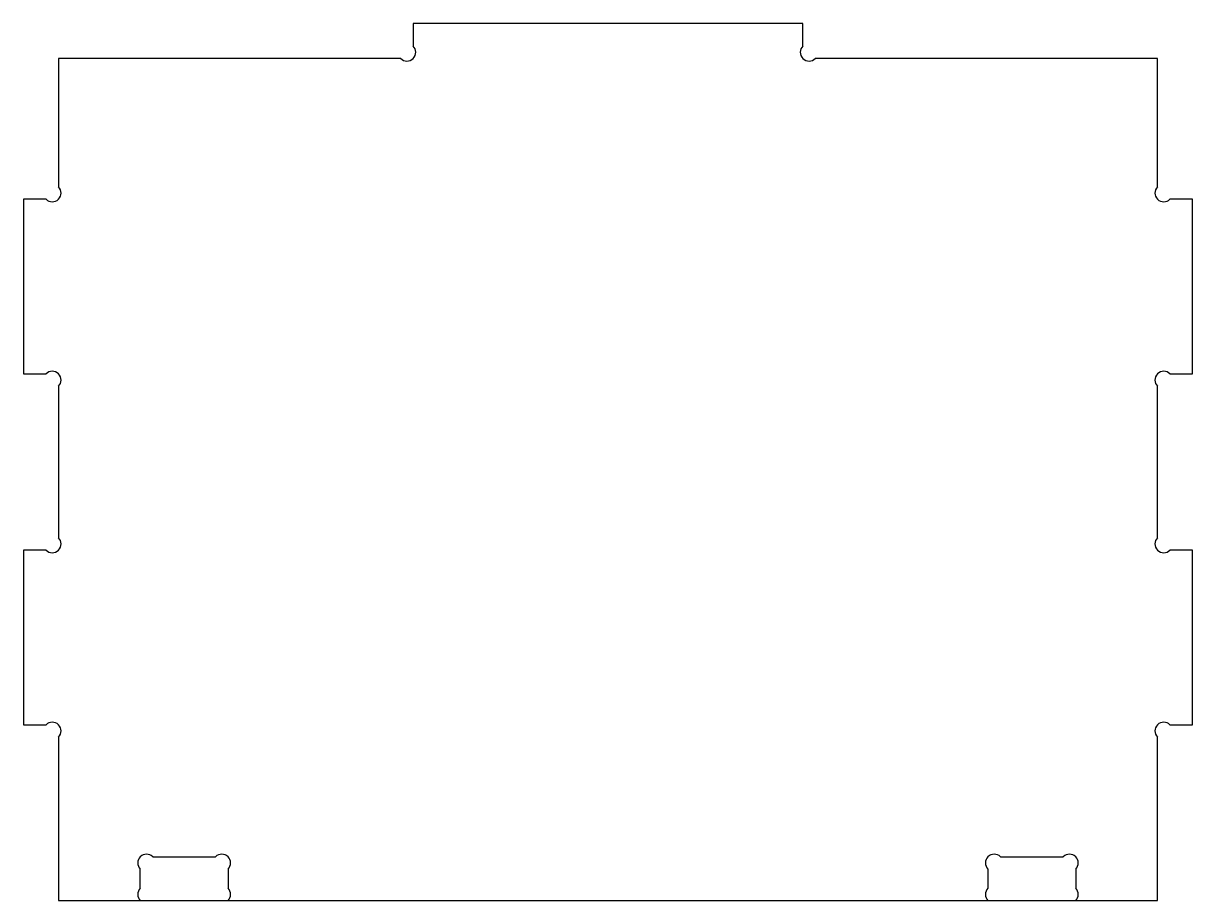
# Model space of a CAD drawing. Header units: millimetres. Extents: x -200 to 200, y -150 to 150.
import ezdxf

# ---------------------------------------------------------------- set-up
doc = ezdxf.new("R2010")
doc.units = ezdxf.units.MM
doc.layers.get('0').update_dxf_attribs({"linetype": 'CONTINUOUS'})

msp = doc.modelspace()

# ---------------------------------------------------------------- linework, layer by layer
for p, q in [((66.67, 150), (-66.67, 150)), ((-66.67, 150), (-66.67, 142.24)), ((66.67, 142.24), (66.67, 150)), ((-70.91, 138), (-188, 138)), ((-188, 138), (-188, 94.11)), ((188, 138), (70.91, 138)), ((188, 94.11), (188, 138)), ((-192.24, 89.87), (-200, 89.87)), ((-200, 89.87), (-200, 30.13)), ((200, 89.87), (192.24, 89.87)), ((200, 30.13), (200, 89.87)), ((-200, 30.13), (-192.24, 30.13)), ((192.24, 30.13), (200, 30.13)), ((-188, 25.89), (-188, -25.89)), ((188, -25.89), (188, 25.89)), ((-192.24, -30.13), (-200, -30.13)), ((-200, -30.13), (-200, -89.87)), ((200, -30.13), (192.24, -30.13)), ((200, -89.87), (200, -30.13)), ((-200, -89.87), (-192.24, -89.87)), ((192.24, -89.87), (200, -89.87)), ((-188, -94.11), (-188, -150)), ((188, -150), (188, -94.11)), ((-155.76, -135), (-134.24, -135)), ((134.24, -135), (155.76, -135)), ((-160, -145.76), (-160, -139.24)), ((-130, -139.24), (-130, -145.76)), ((130, -145.76), (130, -139.24)), ((160, -139.24), (160, -145.76)), ((-188, -150), (-160, -150)), ((-160, -150), (-130, -150)), ((-130, -150), (130, -150)), ((130, -150), (160, -150)), ((160, -150), (188, -150))]:
    msp.add_line(p, q)
for centre, start, end in [((-68.79, 140.12), -135, 45), ((68.79, 140.12), 135, 315), ((-190.12, 91.99), -135, 45), ((190.12, 91.99), 135, 315), ((-190.12, 28.01), -45, 135), ((190.12, 28.01), 45, 225), ((-190.12, -28.01), -135, 45), ((190.12, -28.01), 135, 315), ((-190.12, -91.99), -45, 135), ((190.12, -91.99), 45, 225), ((-157.88, -137.12), 45, 225), ((-132.12, -137.12), -45, 135), ((132.12, -137.12), 45, 225), ((157.88, -137.12), -45, 135), ((-157.88, -147.88), 135, 225), ((-132.12, -147.88), -45, 45), ((132.12, -147.88), 135, 225), ((157.88, -147.88), -45, 45)]:
    msp.add_arc(centre, 3, start, end)

doc.saveas('drawing.dxf')
